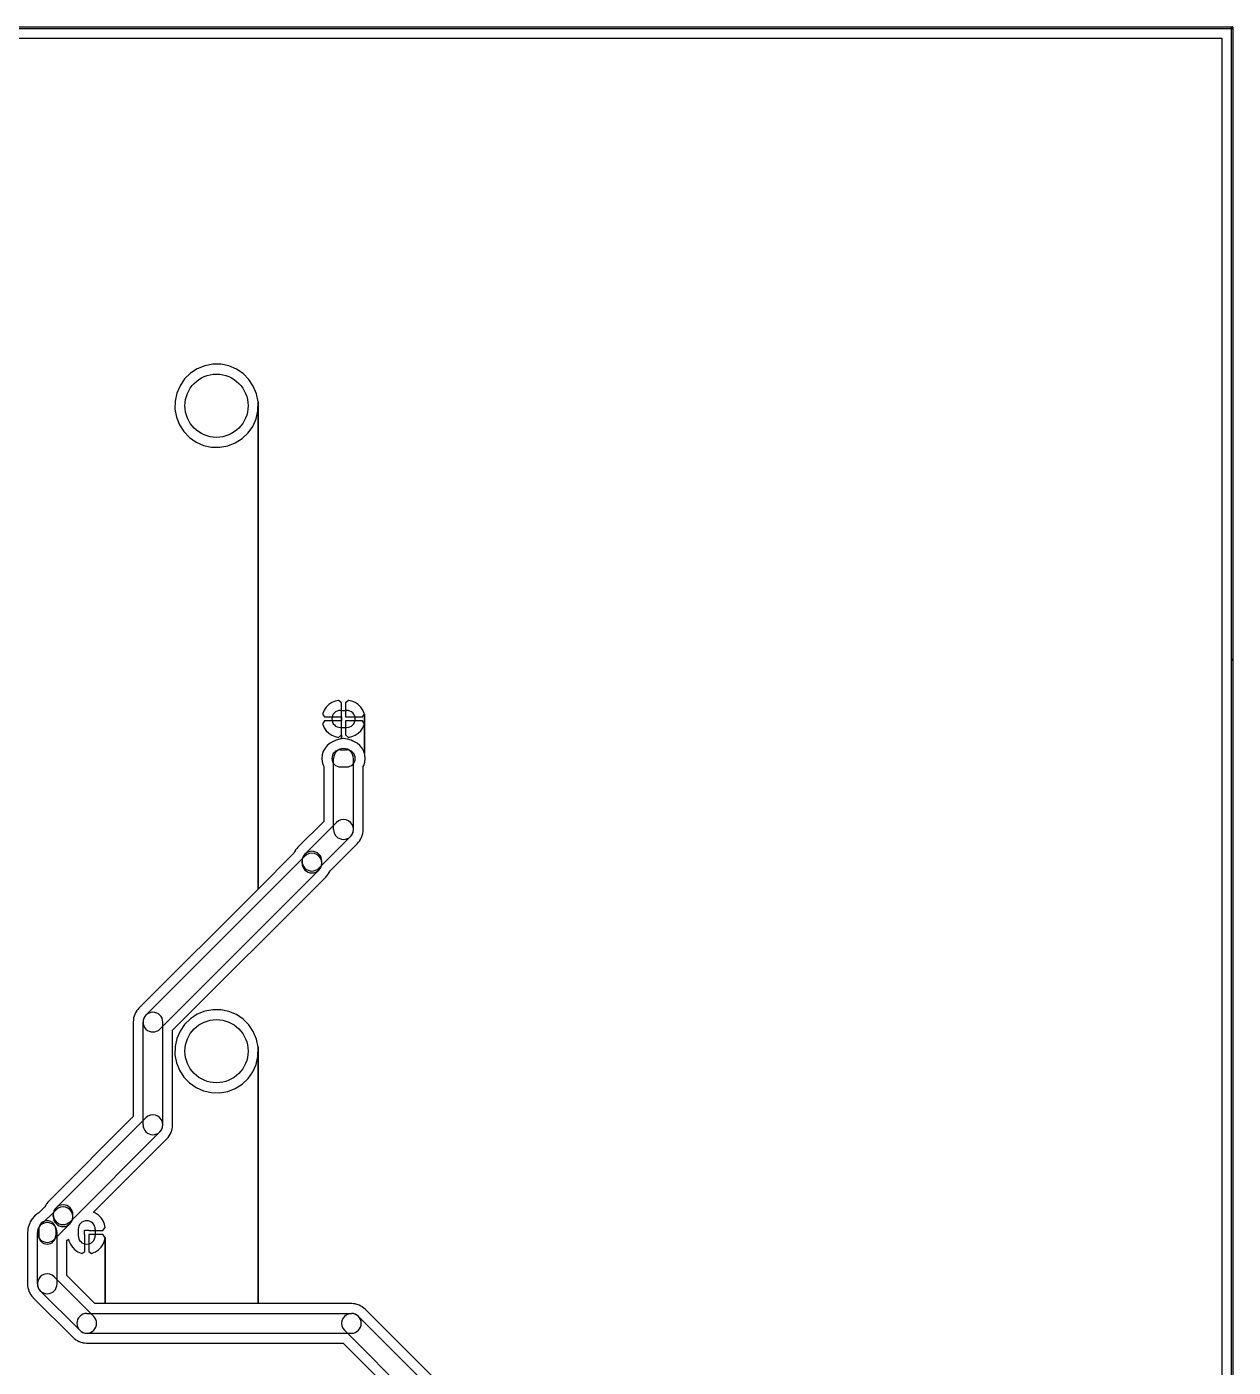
# Model space of a CAD drawing. Extents: x 10 to 213, y -213 to -15.
# Drawn here: x 135.8 to 213.4, y -101.4 to -15.2 of the extents above; entities that cross this region are included whole.
import ezdxf

# ---------------------------------------------------------------- set-up
doc = ezdxf.new("R2010")
doc.units = 0
doc.header["$MEASUREMENT"] = 0
doc.layers.add('BLACK', color=250, linetype='CONTINUOUS')

msp = doc.modelspace()

# ---------------------------------------------------------------- linework, layer by layer
at = {"layer": 'BLACK'}
for p, q in [((10.16, -15.19), (213.36, -15.19)), ((10.16, -15.29), (213.36, -15.29)), ((213.31, -213.36), (213.31, -15.24)), ((213.41, -213.36), (213.41, -15.24)), ((10.845, -15.925), (212.675, -15.925)), ((10.845, -15.925), (212.675, -15.925)), ((212.675, -15.925), (212.675, -212.675)), ((212.675, -15.925), (212.675, -212.675)), ((147.288, -36.9841), (146.803, -37.1801)), ((147.288, -36.9841), (146.803, -37.1801)), ((147.802, -36.8861), (147.288, -36.9841)), ((147.802, -36.8861), (147.288, -36.9841)), ((148.325, -36.8898), (147.802, -36.8861)), ((148.325, -36.8898), (147.802, -36.8861)), ((148.837, -36.9949), (148.325, -36.8898)), ((148.837, -36.9949), (148.325, -36.8898)), ((149.32, -37.1976), (148.837, -36.9949)), ((149.32, -37.1976), (148.837, -36.9949)), ((145.992, -37.8324), (145.697, -38.2639)), ((145.992, -37.8324), (145.697, -38.2639)), ((146.366, -37.4664), (145.992, -37.8324)), ((146.366, -37.4664), (145.992, -37.8324)), ((146.803, -37.1801), (146.366, -37.4664)), ((146.803, -37.1801), (146.366, -37.4664)), ((149.753, -37.4901), (149.32, -37.1976)), ((149.753, -37.4901), (149.32, -37.1976)), ((150.122, -37.8612), (149.753, -37.4901)), ((150.122, -37.8612), (149.753, -37.4901)), ((150.411, -38.2969), (150.122, -37.8612)), ((150.411, -38.2969), (150.122, -37.8612)), ((145.491, -38.7447), (145.382, -39.2563)), ((145.491, -38.7447), (145.382, -39.2563)), ((145.697, -38.2639), (145.491, -38.7447)), ((145.697, -38.2639), (145.491, -38.7447)), ((150.611, -38.7804), (150.411, -38.2969)), ((150.611, -38.7804), (150.411, -38.2969)), ((150.712, -39.2935), (150.611, -38.7804)), ((150.712, -39.2935), (150.611, -38.7804)), ((145.382, -39.2563), (145.374, -39.7792)), ((145.382, -39.2563), (145.374, -39.7792)), ((150.704, -39.8909), (150.712, -39.2935)), ((150.704, -39.8909), (150.712, -39.2935)), ((150.712, -70.6308), (150.712, -39.2935)), ((150.712, -39.2935), (150.712, -70.6308)), ((150.712, -70.6308), (150.712, -39.2935)), ((150.712, -39.2935), (150.712, -70.6308)), ((145.374, -39.7792), (145.469, -40.2937)), ((145.374, -39.7792), (145.469, -40.2937)), ((145.469, -40.2937), (145.661, -40.78)), ((145.469, -40.2937), (145.661, -40.78)), ((150.375, -40.8787), (150.588, -40.4009)), ((150.375, -40.8787), (150.588, -40.4009)), ((150.588, -40.4009), (150.704, -39.8909)), ((150.588, -40.4009), (150.704, -39.8909)), ((145.661, -40.78), (145.945, -41.2196)), ((145.661, -40.78), (145.945, -41.2196)), ((145.945, -41.2196), (146.308, -41.5959)), ((145.945, -41.2196), (146.308, -41.5959)), ((149.695, -41.6668), (150.074, -41.3061)), ((149.695, -41.6668), (150.074, -41.3061)), ((150.074, -41.3061), (150.375, -40.8787)), ((150.074, -41.3061), (150.375, -40.8787)), ((146.308, -41.5959), (146.738, -41.8943)), ((146.308, -41.5959), (146.738, -41.8943)), ((146.738, -41.8943), (147.217, -42.1037)), ((146.738, -41.8943), (147.217, -42.1037)), ((147.217, -42.1037), (147.728, -42.2161)), ((147.217, -42.1037), (147.728, -42.2161)), ((147.728, -42.2161), (148.251, -42.227)), ((147.728, -42.2161), (148.251, -42.227)), ((148.251, -42.227), (148.766, -42.1362)), ((148.251, -42.227), (148.766, -42.1362)), ((148.766, -42.1362), (149.253, -41.947)), ((148.766, -42.1362), (149.253, -41.947)), ((149.253, -41.947), (149.695, -41.6668)), ((149.253, -41.947), (149.695, -41.6668)), ((213.31, -55.8825), (213.31, -55.8775)), ((213.358, -55.83), (213.363, -55.83)), ((213.358, -55.93), (213.363, -55.93)), ((213.41, -55.8825), (213.41, -55.8775)), ((155.668, -58.549), (155.453, -58.6372)), ((155.668, -58.549), (155.453, -58.6372)), ((155.896, -58.5043), (155.668, -58.549)), ((155.896, -58.5043), (155.668, -58.549)), ((156.083, -58.6598), (155.896, -58.5043)), ((156.083, -58.6598), (155.896, -58.5043)), ((156.524, -58.5043), (156.337, -58.6598)), ((156.524, -58.5043), (156.337, -58.6598)), ((156.752, -58.549), (156.524, -58.5043)), ((156.752, -58.549), (156.524, -58.5043)), ((156.967, -58.6372), (156.752, -58.549)), ((156.967, -58.6372), (156.752, -58.549)), ((154.873, -59.3355), (154.866, -59.3803)), ((154.873, -59.3355), (154.866, -59.3803)), ((154.866, -59.3803), (154.992, -59.563)), ((154.866, -59.3803), (154.992, -59.563)), ((154.963, -59.1214), (154.873, -59.3355)), ((154.963, -59.1214), (154.873, -59.3355)), ((155.094, -58.9289), (154.963, -59.1214)), ((155.094, -58.9289), (154.963, -59.1214)), ((155.259, -58.7654), (155.094, -58.9289)), ((155.259, -58.7654), (155.094, -58.9289)), ((155.453, -58.6372), (155.259, -58.7654)), ((155.453, -58.6372), (155.259, -58.7654)), ((156.01, -59.14), (156.41, -59.14)), ((156.083, -59.563), (156.083, -58.6598)), ((156.083, -59.563), (156.083, -58.6598)), ((156.337, -58.6598), (156.337, -59.563)), ((156.337, -58.6598), (156.337, -59.563)), ((157.161, -58.7654), (156.967, -58.6372)), ((157.161, -58.7654), (156.967, -58.6372)), ((157.326, -58.9289), (157.161, -58.7654)), ((157.326, -58.9289), (157.161, -58.7654)), ((157.457, -59.1214), (157.326, -58.9289)), ((157.457, -59.1214), (157.326, -58.9289)), ((157.428, -59.563), (157.554, -59.3803)), ((157.428, -59.563), (157.554, -59.3803)), ((157.547, -59.3355), (157.457, -59.1214)), ((157.547, -59.3355), (157.457, -59.1214)), ((157.554, -59.3803), (157.547, -59.3355)), ((157.554, -59.3803), (157.547, -59.3355)), ((157.554, -59.9997), (157.554, -59.3803)), ((157.554, -59.3803), (157.554, -59.9997)), ((157.554, -59.9997), (157.554, -59.3803)), ((157.554, -59.3803), (157.554, -59.9997)), ((154.992, -59.817), (154.866, -59.9997)), ((154.992, -59.817), (154.866, -59.9997)), ((154.866, -59.9997), (154.873, -60.0445)), ((154.866, -59.9997), (154.873, -60.0445)), ((154.873, -60.0445), (154.963, -60.2586)), ((154.873, -60.0445), (154.963, -60.2586)), ((154.963, -60.2586), (155.094, -60.4511)), ((154.963, -60.2586), (155.094, -60.4511)), ((154.992, -59.563), (156.083, -59.563)), ((154.992, -59.563), (156.083, -59.563)), ((156.083, -59.817), (154.992, -59.817)), ((156.083, -59.817), (154.992, -59.817)), ((156.01, -60.24), (156.41, -60.24)), ((156.083, -59.817), (156.083, -59.563)), ((156.083, -59.563), (156.083, -59.817)), ((156.083, -59.817), (156.083, -59.563)), ((156.083, -59.563), (156.083, -59.817)), ((156.083, -60.7202), (156.083, -59.817)), ((156.083, -60.7202), (156.083, -59.817)), ((156.337, -59.563), (157.428, -59.563)), ((156.337, -59.563), (157.428, -59.563)), ((157.428, -59.817), (156.337, -59.817)), ((156.337, -59.817), (156.337, -60.7202)), ((157.428, -59.817), (156.337, -59.817)), ((156.337, -59.817), (156.337, -60.7202)), ((157.326, -60.4511), (157.457, -60.2586)), ((157.326, -60.4511), (157.457, -60.2586)), ((157.554, -59.9997), (157.428, -59.817)), ((157.554, -59.9997), (157.428, -59.817)), ((157.457, -60.2586), (157.547, -60.0445)), ((157.457, -60.2586), (157.547, -60.0445)), ((157.547, -60.0445), (157.554, -59.9997)), ((157.547, -60.0445), (157.554, -59.9997)), ((157.554, -61.9165), (157.554, -59.9997)), ((157.554, -59.9997), (157.554, -61.9165)), ((157.554, -61.9165), (157.554, -59.9997)), ((157.554, -59.9997), (157.554, -61.9165)), ((155.094, -60.4511), (155.259, -60.6146)), ((155.094, -60.4511), (155.259, -60.6146)), ((155.259, -60.6146), (155.453, -60.7428)), ((155.259, -60.6146), (155.453, -60.7428)), ((155.552, -61.1344), (155.348, -61.243)), ((155.552, -61.1344), (155.348, -61.243)), ((155.453, -60.7428), (155.668, -60.831)), ((155.453, -60.7428), (155.668, -60.831)), ((155.613, -61.116), (155.552, -61.1344)), ((155.613, -61.116), (155.552, -61.1344)), ((155.734, -61.0525), (155.613, -61.116)), ((155.734, -61.0525), (155.613, -61.116)), ((155.668, -60.831), (155.896, -60.8757)), ((155.668, -60.831), (155.896, -60.8757)), ((155.972, -60.9825), (155.734, -61.0525)), ((155.972, -60.9825), (155.734, -61.0525)), ((155.896, -60.8757), (156.083, -60.7202)), ((155.896, -60.8757), (156.083, -60.7202)), ((156.083, -60.9724), (155.972, -60.9825)), ((156.083, -60.9724), (155.972, -60.9825)), ((156.083, -60.9724), (156.083, -60.7202)), ((156.083, -60.7202), (156.083, -60.9724)), ((156.083, -60.9724), (156.083, -60.7202)), ((156.083, -60.7202), (156.083, -60.9724)), ((156.219, -60.96), (156.083, -60.9724)), ((156.219, -60.96), (156.083, -60.9724)), ((156.465, -60.9859), (156.219, -60.96)), ((156.465, -60.9859), (156.219, -60.96)), ((156.337, -60.7202), (156.524, -60.8757)), ((156.337, -60.7202), (156.524, -60.8757)), ((156.702, -61.0592), (156.465, -60.9859)), ((156.702, -61.0592), (156.465, -60.9859)), ((156.524, -60.8757), (156.752, -60.831)), ((156.524, -60.8757), (156.752, -60.831)), ((156.81, -61.1174), (156.702, -61.0592)), ((156.81, -61.1174), (156.702, -61.0592)), ((156.752, -60.831), (156.967, -60.7428)), ((156.752, -60.831), (156.967, -60.7428)), ((156.884, -61.1408), (156.81, -61.1174)), ((156.884, -61.1408), (156.81, -61.1174)), ((157.086, -61.2522), (156.884, -61.1408)), ((157.086, -61.2522), (156.884, -61.1408)), ((156.967, -60.7428), (157.161, -60.6146)), ((156.967, -60.7428), (157.161, -60.6146)), ((157.161, -60.6146), (157.326, -60.4511)), ((157.161, -60.6146), (157.326, -60.4511)), ((154.843, -61.9917), (154.818, -62.2217)), ((154.843, -61.9917), (154.818, -62.2217)), ((154.911, -61.7708), (154.843, -61.9917)), ((154.911, -61.7708), (154.843, -61.9917)), ((155.021, -61.5674), (154.911, -61.7708)), ((155.021, -61.5674), (154.911, -61.7708)), ((155.168, -61.3892), (155.021, -61.5674)), ((155.168, -61.3892), (155.021, -61.5674)), ((155.348, -61.243), (155.168, -61.3892)), ((155.348, -61.243), (155.168, -61.3892)), ((156.01, -61.68), (156.41, -61.68)), ((157.263, -61.4009), (157.086, -61.2522)), ((157.263, -61.4009), (157.086, -61.2522)), ((157.408, -61.5811), (157.263, -61.4009)), ((157.408, -61.5811), (157.263, -61.4009)), ((157.515, -61.7861), (157.408, -61.5811)), ((157.515, -61.7861), (157.408, -61.5811)), ((157.554, -61.9165), (157.515, -61.7861)), ((157.554, -61.9165), (157.515, -61.7861)), ((157.581, -62.008), (157.554, -61.9165)), ((157.581, -62.008), (157.554, -61.9165)), ((157.602, -62.2383), (157.581, -62.008)), ((157.602, -62.2383), (157.581, -62.008)), ((154.818, -62.2217), (154.839, -62.452)), ((154.818, -62.2217), (154.839, -62.452)), ((154.839, -62.452), (154.905, -62.6739)), ((154.839, -62.452), (154.905, -62.6739)), ((154.905, -62.6739), (154.94, -62.7416)), ((154.905, -62.6739), (154.94, -62.7416)), ((154.94, -62.7416), (154.94, -66.2759)), ((154.94, -62.7416), (154.94, -66.2759)), ((155.575, -66.802), (155.575, -62.23)), ((156.01, -62.78), (156.41, -62.78)), ((156.845, -66.802), (156.845, -62.23)), ((157.48, -62.743), (157.509, -62.6892)), ((157.48, -62.743), (157.509, -62.6892)), ((157.48, -66.802), (157.48, -62.743)), ((157.48, -66.802), (157.48, -62.743)), ((157.509, -62.6892), (157.577, -62.4683)), ((157.509, -62.6892), (157.577, -62.4683)), ((157.577, -62.4683), (157.602, -62.2383)), ((157.577, -62.4683), (157.602, -62.2383)), ((154.94, -66.2759), (153.28, -67.936)), ((154.94, -66.2759), (153.28, -67.936)), ((153.729, -68.385), (155.761, -66.353)), ((157.382, -67.2901), (157.417, -67.1779)), ((157.382, -67.2901), (157.417, -67.1779)), ((157.417, -67.1779), (157.452, -67.066)), ((157.417, -67.1779), (157.452, -67.066)), ((157.452, -67.066), (157.453, -67.0594)), ((157.452, -67.066), (157.453, -67.0594)), ((157.453, -67.0594), (157.455, -67.053)), ((157.453, -67.0594), (157.455, -67.053)), ((157.455, -67.053), (157.467, -66.9363)), ((157.455, -67.053), (157.467, -66.9363)), ((157.467, -66.9363), (157.48, -66.8197)), ((157.467, -66.9363), (157.48, -66.8197)), ((157.48, -66.8062), (157.48, -66.802)), ((157.48, -66.8062), (157.48, -66.802)), ((157.48, -66.8064), (157.48, -66.8062)), ((157.48, -66.8064), (157.48, -66.8062)), ((157.48, -66.8067), (157.48, -66.8064)), ((157.48, -66.8067), (157.48, -66.8064)), ((157.48, -66.8197), (157.48, -66.8067)), ((157.48, -66.8197), (157.48, -66.8067)), ((153.205, -68.0267), (153.13, -68.1165)), ((153.205, -68.0267), (153.13, -68.1165)), ((153.28, -67.936), (153.205, -68.0267)), ((153.28, -67.936), (153.205, -68.0267)), ((154.627, -69.283), (156.659, -67.251)), ((155.344, -69.4645), (157.108, -67.7)), ((155.344, -69.4645), (157.108, -67.7)), ((157.108, -67.7), (157.183, -67.6094)), ((157.108, -67.7), (157.183, -67.6094)), ((157.183, -67.6094), (157.258, -67.5195)), ((157.183, -67.6094), (157.258, -67.5195)), ((157.258, -67.5195), (157.261, -67.5137)), ((157.258, -67.5195), (157.261, -67.5137)), ((157.261, -67.5137), (157.265, -67.5085)), ((157.261, -67.5137), (157.265, -67.5085)), ((157.265, -67.5085), (157.321, -67.4051)), ((157.265, -67.5085), (157.321, -67.4051)), ((157.321, -67.4051), (157.377, -67.3023)), ((157.321, -67.4051), (157.377, -67.3023)), ((157.377, -67.3023), (157.379, -67.2959)), ((157.377, -67.3023), (157.379, -67.2959)), ((157.379, -67.2959), (157.382, -67.2901)), ((157.379, -67.2959), (157.382, -67.2901)), ((143.505, -78.7355), (153.729, -68.512)), ((153.012, -68.3305), (150.712, -70.6308)), ((153.012, -68.3305), (150.712, -70.6308)), ((153.067, -68.2309), (153.012, -68.3305)), ((153.067, -68.2309), (153.012, -68.3305)), ((153.123, -68.1275), (153.067, -68.2309)), ((153.123, -68.1275), (153.067, -68.2309)), ((153.127, -68.1223), (153.123, -68.1275)), ((153.127, -68.1223), (153.123, -68.1275)), ((153.13, -68.1165), (153.127, -68.1223)), ((153.13, -68.1165), (153.127, -68.1223)), ((153.543, -68.961), (153.543, -68.834)), ((154.813, -68.961), (154.813, -68.834)), ((144.404, -79.6335), (154.627, -69.41)), ((155.076, -69.859), (155.15, -69.7684)), ((155.076, -69.859), (155.15, -69.7684)), ((155.15, -69.7684), (155.226, -69.6785)), ((155.15, -69.7684), (155.226, -69.6785)), ((155.226, -69.6785), (155.229, -69.6727)), ((155.226, -69.6785), (155.229, -69.6727)), ((155.229, -69.6727), (155.233, -69.6675)), ((155.229, -69.6727), (155.233, -69.6675)), ((155.233, -69.6675), (155.289, -69.5642)), ((155.233, -69.6675), (155.289, -69.5642)), ((155.289, -69.5642), (155.344, -69.4645)), ((155.289, -69.5642), (155.344, -69.4645)), ((150.712, -70.6308), (143.056, -78.2865)), ((150.712, -70.6308), (143.056, -78.2865)), ((145.225, -79.7106), (155.076, -69.859)), ((145.225, -79.7106), (155.076, -69.859)), ((142.982, -78.3772), (142.907, -78.467)), ((142.982, -78.3772), (142.907, -78.467)), ((143.056, -78.2865), (142.982, -78.3772)), ((143.056, -78.2865), (142.982, -78.3772)), ((147.802, -78.3861), (147.288, -78.4841)), ((147.802, -78.3861), (147.288, -78.4841)), ((148.325, -78.3898), (147.802, -78.3861)), ((148.325, -78.3898), (147.802, -78.3861)), ((148.837, -78.4949), (148.325, -78.3898)), ((148.837, -78.4949), (148.325, -78.3898)), ((142.698, -79.0502), (142.685, -79.1668)), ((142.698, -79.0502), (142.685, -79.1668)), ((142.685, -79.1668), (142.685, -79.1798)), ((142.685, -79.1668), (142.685, -79.1798)), ((142.685, -79.1798), (142.685, -79.1801)), ((142.685, -79.1798), (142.685, -79.1801)), ((142.685, -79.1801), (142.685, -79.1803)), ((142.685, -79.1801), (142.685, -79.1803)), ((142.685, -79.1803), (142.685, -79.1845)), ((142.685, -79.1803), (142.685, -79.1845)), ((142.685, -79.1845), (142.685, -85.2624)), ((142.685, -79.1845), (142.685, -85.2624)), ((142.71, -78.9335), (142.698, -79.0502)), ((142.71, -78.9335), (142.698, -79.0502)), ((142.712, -78.9271), (142.71, -78.9335)), ((142.712, -78.9271), (142.71, -78.9335)), ((142.748, -78.8086), (142.712, -78.9205)), ((142.748, -78.8086), (142.712, -78.9205)), ((142.712, -78.9205), (142.712, -78.9271)), ((142.712, -78.9205), (142.712, -78.9271)), ((142.782, -78.6964), (142.748, -78.8086)), ((142.782, -78.6964), (142.748, -78.8086)), ((142.785, -78.6906), (142.782, -78.6964)), ((142.785, -78.6906), (142.782, -78.6964)), ((142.787, -78.6842), (142.785, -78.6906)), ((142.787, -78.6842), (142.785, -78.6906)), ((142.844, -78.5814), (142.787, -78.6842)), ((142.844, -78.5814), (142.787, -78.6842)), ((142.899, -78.478), (142.844, -78.5814)), ((142.899, -78.478), (142.844, -78.5814)), ((142.903, -78.4728), (142.899, -78.478)), ((142.903, -78.4728), (142.899, -78.478)), ((142.907, -78.467), (142.903, -78.4728)), ((142.907, -78.467), (142.903, -78.4728)), ((143.32, -85.7885), (143.32, -79.1845)), ((144.59, -85.7885), (144.59, -79.1845)), ((146.366, -78.9664), (145.992, -79.3324)), ((146.366, -78.9664), (145.992, -79.3324)), ((146.803, -78.6801), (146.366, -78.9664)), ((146.803, -78.6801), (146.366, -78.9664)), ((147.288, -78.4841), (146.803, -78.6801)), ((147.288, -78.4841), (146.803, -78.6801)), ((149.32, -78.6976), (148.837, -78.4949)), ((149.32, -78.6976), (148.837, -78.4949)), ((149.753, -78.9901), (149.32, -78.6976)), ((149.753, -78.9901), (149.32, -78.6976)), ((150.122, -79.3612), (149.753, -78.9901)), ((150.122, -79.3612), (149.753, -78.9901)), ((145.225, -85.7885), (145.225, -79.7106)), ((145.225, -85.7885), (145.225, -79.7106)), ((145.697, -79.7639), (145.491, -80.2447)), ((145.697, -79.7639), (145.491, -80.2447)), ((145.992, -79.3324), (145.697, -79.7639)), ((145.992, -79.3324), (145.697, -79.7639)), ((150.411, -79.7969), (150.122, -79.3612)), ((150.411, -79.7969), (150.122, -79.3612)), ((150.611, -80.2804), (150.411, -79.7969)), ((150.611, -80.2804), (150.411, -79.7969)), ((145.382, -80.7563), (145.374, -81.2792)), ((145.382, -80.7563), (145.374, -81.2792)), ((145.491, -80.2447), (145.382, -80.7563)), ((145.491, -80.2447), (145.382, -80.7563)), ((150.712, -80.7935), (150.611, -80.2804)), ((150.712, -80.7935), (150.611, -80.2804)), ((150.704, -81.3909), (150.712, -80.7935)), ((150.704, -81.3909), (150.712, -80.7935)), ((150.712, -97.282), (150.712, -80.7935)), ((150.712, -80.7935), (150.712, -97.282)), ((150.712, -97.282), (150.712, -80.7935)), ((150.712, -80.7935), (150.712, -97.282)), ((145.374, -81.2792), (145.469, -81.7937)), ((145.374, -81.2792), (145.469, -81.7937)), ((145.469, -81.7937), (145.661, -82.28)), ((145.469, -81.7937), (145.661, -82.28)), ((150.588, -81.9009), (150.704, -81.3909)), ((150.588, -81.9009), (150.704, -81.3909)), ((145.661, -82.28), (145.945, -82.7196)), ((145.661, -82.28), (145.945, -82.7196)), ((145.945, -82.7196), (146.308, -83.0959)), ((145.945, -82.7196), (146.308, -83.0959)), ((150.074, -82.8061), (150.375, -82.3787)), ((150.074, -82.8061), (150.375, -82.3787)), ((150.375, -82.3787), (150.588, -81.9009)), ((150.375, -82.3787), (150.588, -81.9009)), ((146.308, -83.0959), (146.738, -83.3943)), ((146.308, -83.0959), (146.738, -83.3943)), ((146.738, -83.3943), (147.217, -83.6037)), ((146.738, -83.3943), (147.217, -83.6037)), ((148.766, -83.6362), (149.253, -83.447)), ((148.766, -83.6362), (149.253, -83.447)), ((149.253, -83.447), (149.695, -83.1668)), ((149.253, -83.447), (149.695, -83.1668)), ((149.695, -83.1668), (150.074, -82.8061)), ((149.695, -83.1668), (150.074, -82.8061)), ((147.217, -83.6037), (147.728, -83.7161)), ((147.217, -83.6037), (147.728, -83.7161)), ((147.728, -83.7161), (148.251, -83.727)), ((147.728, -83.7161), (148.251, -83.727)), ((148.251, -83.727), (148.766, -83.6362)), ((148.251, -83.727), (148.766, -83.6362)), ((142.685, -85.2624), (137.278, -90.669)), ((142.685, -85.2624), (137.278, -90.669)), ((137.727, -91.118), (143.505, -85.3395)), ((145.127, -86.2766), (145.161, -86.1644)), ((145.127, -86.2766), (145.161, -86.1644)), ((145.161, -86.1644), (145.197, -86.0525)), ((145.161, -86.1644), (145.197, -86.0525)), ((145.197, -86.0459), (145.199, -86.0395)), ((145.197, -86.0459), (145.199, -86.0395)), ((145.197, -86.0525), (145.197, -86.0459)), ((145.197, -86.0525), (145.197, -86.0459)), ((145.199, -86.0395), (145.211, -85.9228)), ((145.199, -86.0395), (145.211, -85.9228)), ((145.211, -85.9228), (145.224, -85.8062)), ((145.211, -85.9228), (145.224, -85.8062)), ((145.224, -85.7927), (145.225, -85.7885)), ((145.224, -85.7927), (145.225, -85.7885)), ((145.224, -85.7929), (145.224, -85.7927)), ((145.224, -85.7929), (145.224, -85.7927)), ((145.224, -85.7932), (145.224, -85.7929)), ((145.224, -85.7932), (145.224, -85.7929)), ((145.224, -85.8062), (145.224, -85.7932)), ((145.224, -85.8062), (145.224, -85.7932)), ((138.625, -92.016), (144.404, -86.2375)), ((140.133, -91.406), (144.853, -86.6865)), ((140.133, -91.406), (144.853, -86.6865)), ((144.853, -86.6865), (144.927, -86.5958)), ((144.853, -86.6865), (144.927, -86.5958)), ((144.927, -86.5958), (145.002, -86.506)), ((144.927, -86.5958), (145.002, -86.506)), ((145.002, -86.506), (145.006, -86.5002)), ((145.002, -86.506), (145.006, -86.5002)), ((145.006, -86.5002), (145.01, -86.495)), ((145.006, -86.5002), (145.01, -86.495)), ((145.01, -86.495), (145.065, -86.3917)), ((145.01, -86.495), (145.065, -86.3917)), ((145.065, -86.3917), (145.122, -86.2888)), ((145.065, -86.3917), (145.122, -86.2888)), ((145.122, -86.2888), (145.124, -86.2824)), ((145.122, -86.2888), (145.124, -86.2824)), ((145.124, -86.2824), (145.127, -86.2766)), ((145.124, -86.2824), (145.127, -86.2766)), ((137.01, -91.0635), (136.618, -91.4558)), ((137.01, -91.0635), (136.618, -91.4558)), ((136.711, -92.261), (137.727, -91.245)), ((137.065, -90.9639), (137.01, -91.0635)), ((137.065, -90.9639), (137.01, -91.0635)), ((137.121, -90.8605), (137.065, -90.9639)), ((137.121, -90.8605), (137.065, -90.9639)), ((137.125, -90.8553), (137.121, -90.8605)), ((137.125, -90.8553), (137.121, -90.8605)), ((137.128, -90.8495), (137.125, -90.8553)), ((137.128, -90.8495), (137.125, -90.8553)), ((137.203, -90.7597), (137.128, -90.8495)), ((137.203, -90.7597), (137.128, -90.8495)), ((137.278, -90.669), (137.203, -90.7597)), ((137.278, -90.669), (137.203, -90.7597)), ((135.993, -92.2097), (135.991, -92.2161)), ((135.993, -92.2097), (135.991, -92.2161)), ((136.047, -92.11), (135.993, -92.2097)), ((136.047, -92.11), (135.993, -92.2097)), ((136.071, -92.0365), (136.047, -92.11)), ((136.071, -92.0365), (136.047, -92.11)), ((136.182, -91.8338), (136.071, -92.0365)), ((136.182, -91.8338), (136.071, -92.0365)), ((136.331, -91.6566), (136.182, -91.8338)), ((136.331, -91.6566), (136.182, -91.8338)), ((136.511, -91.5117), (136.331, -91.6566)), ((136.511, -91.5117), (136.331, -91.6566)), ((136.618, -91.4558), (136.511, -91.5117)), ((136.618, -91.4558), (136.511, -91.5117)), ((137.541, -91.694), (137.541, -91.567)), ((137.609, -93.159), (138.625, -92.143)), ((138.811, -91.694), (138.811, -91.567)), ((140.269, -91.4633), (140.133, -91.406)), ((140.269, -91.4633), (140.133, -91.406)), ((140.461, -91.5937), (140.269, -91.4633)), ((140.461, -91.5937), (140.269, -91.4633)), ((140.625, -91.759), (140.461, -91.5937)), ((140.625, -91.759), (140.461, -91.5937)), ((140.753, -91.9529), (140.625, -91.759)), ((140.753, -91.9529), (140.625, -91.759)), ((140.841, -92.168), (140.753, -91.9529)), ((140.841, -92.168), (140.753, -91.9529)), ((140.886, -92.3961), (140.841, -92.168)), ((140.886, -92.3961), (140.841, -92.168)), ((135.903, -92.5757), (135.89, -92.6923)), ((135.903, -92.5757), (135.89, -92.6923)), ((135.89, -92.6923), (135.89, -92.7053)), ((135.89, -92.6923), (135.89, -92.7053)), ((135.89, -92.7053), (135.89, -92.7056)), ((135.89, -92.7053), (135.89, -92.7056)), ((135.89, -92.7056), (135.89, -92.7058)), ((135.89, -92.7056), (135.89, -92.7058)), ((135.89, -92.7058), (135.89, -92.71)), ((135.89, -92.7058), (135.89, -92.71)), ((135.89, -92.71), (135.89, -96.012)), ((135.89, -92.71), (135.89, -96.012)), ((135.915, -92.459), (135.903, -92.5757)), ((135.915, -92.459), (135.903, -92.5757)), ((135.917, -92.4526), (135.915, -92.459)), ((135.917, -92.4526), (135.915, -92.459)), ((135.918, -92.446), (135.917, -92.4526)), ((135.918, -92.446), (135.917, -92.4526)), ((135.953, -92.3341), (135.918, -92.446)), ((135.953, -92.3341), (135.918, -92.446)), ((135.988, -92.2219), (135.953, -92.3341)), ((135.988, -92.2219), (135.953, -92.3341)), ((135.991, -92.2161), (135.988, -92.2219)), ((135.991, -92.2161), (135.988, -92.2219)), ((136.525, -96.012), (136.525, -92.71)), ((136.61, -92.51), (136.61, -92.91)), ((137.71, -92.51), (137.71, -92.91)), ((137.795, -96.012), (137.795, -92.71)), ((139.15, -92.51), (139.15, -92.91)), ((139.553, -92.837), (139.553, -92.583)), ((139.553, -92.583), (139.573, -92.583)), ((139.553, -92.837), (139.553, -92.583)), ((139.553, -92.583), (139.573, -92.583)), ((139.573, -92.837), (139.553, -92.837)), ((139.573, -92.837), (139.553, -92.837)), ((139.573, -92.583), (139.573, -92.563)), ((139.573, -92.563), (139.827, -92.563)), ((139.573, -92.583), (139.573, -92.563)), ((139.573, -92.563), (139.827, -92.563)), ((139.573, -93.9284), (139.573, -92.837)), ((139.573, -93.9284), (139.573, -92.837)), ((139.827, -92.563), (139.827, -92.583)), ((139.827, -92.563), (139.827, -92.583)), ((139.827, -92.583), (140.73, -92.583)), ((139.827, -92.583), (140.73, -92.583)), ((140.73, -92.837), (139.827, -92.837)), ((139.827, -92.837), (139.827, -93.9284)), ((140.73, -92.837), (139.827, -92.837)), ((139.827, -92.837), (139.827, -93.9284)), ((140.25, -92.51), (140.25, -92.91)), ((140.73, -92.583), (140.886, -92.3961)), ((140.73, -92.583), (140.886, -92.3961)), ((140.886, -93.0239), (140.73, -92.837)), ((140.886, -93.0239), (140.73, -92.837)), ((140.841, -93.252), (140.886, -93.0239)), ((140.841, -93.252), (140.886, -93.0239)), ((140.886, -97.282), (140.886, -93.0239)), ((140.886, -93.0239), (140.886, -97.282)), ((140.886, -97.282), (140.886, -93.0239)), ((140.886, -93.0239), (140.886, -97.282)), ((138.43, -93.2361), (138.535, -93.1308)), ((138.43, -93.2361), (138.535, -93.1308)), ((138.43, -95.4859), (138.43, -93.2361)), ((138.43, -95.4859), (138.43, -93.2361)), ((138.535, -93.1308), (138.559, -93.252)), ((138.535, -93.1308), (138.559, -93.252)), ((138.559, -93.252), (138.647, -93.4671)), ((138.559, -93.252), (138.647, -93.4671)), ((138.647, -93.4671), (138.775, -93.661)), ((138.647, -93.4671), (138.775, -93.661)), ((138.775, -93.661), (138.939, -93.8263)), ((138.775, -93.661), (138.939, -93.8263)), ((138.939, -93.8263), (139.131, -93.9567)), ((138.939, -93.8263), (139.131, -93.9567)), ((139.39, -94.0538), (139.573, -93.9284)), ((139.39, -94.0538), (139.573, -93.9284)), ((139.827, -93.9284), (140.01, -94.0538)), ((139.827, -93.9284), (140.01, -94.0538)), ((140.269, -93.9567), (140.461, -93.8263)), ((140.269, -93.9567), (140.461, -93.8263)), ((140.461, -93.8263), (140.625, -93.661)), ((140.461, -93.8263), (140.625, -93.661)), ((140.625, -93.661), (140.753, -93.4671)), ((140.625, -93.661), (140.753, -93.4671)), ((140.753, -93.4671), (140.841, -93.252)), ((140.753, -93.4671), (140.841, -93.252)), ((139.131, -93.9567), (139.346, -94.0472)), ((139.131, -93.9567), (139.346, -94.0472)), ((139.346, -94.0472), (139.39, -94.0538)), ((139.346, -94.0472), (139.39, -94.0538)), ((140.01, -94.0538), (140.054, -94.0472)), ((140.01, -94.0538), (140.054, -94.0472)), ((140.054, -94.0472), (140.269, -93.9567)), ((140.054, -94.0472), (140.269, -93.9567)), ((140.149, -98.103), (137.609, -95.563)), ((140.226, -97.282), (138.43, -95.4859)), ((140.226, -97.282), (138.43, -95.4859)), ((135.89, -96.012), (135.901, -96.1288)), ((135.89, -96.012), (135.901, -96.1288)), ((135.901, -96.1288), (135.912, -96.2456)), ((135.901, -96.1288), (135.912, -96.2456)), ((135.912, -96.2456), (135.914, -96.252)), ((135.912, -96.2456), (135.914, -96.252)), ((135.914, -96.252), (135.914, -96.2587)), ((135.914, -96.252), (135.914, -96.2587)), ((135.914, -96.2587), (135.948, -96.371)), ((135.914, -96.2587), (135.948, -96.371)), ((135.948, -96.371), (135.981, -96.4836)), ((135.948, -96.371), (135.981, -96.4836)), ((135.981, -96.4836), (135.984, -96.4896)), ((135.981, -96.4836), (135.984, -96.4896)), ((135.984, -96.4896), (135.986, -96.496)), ((135.984, -96.4896), (135.986, -96.496)), ((135.986, -96.496), (136.041, -96.5995)), ((135.986, -96.496), (136.041, -96.5995)), ((139.251, -99.001), (136.711, -96.461)), ((136.041, -96.5995), (136.095, -96.7037)), ((136.041, -96.5995), (136.095, -96.7037)), ((136.095, -96.7037), (136.099, -96.7089)), ((136.095, -96.7037), (136.099, -96.7089)), ((136.099, -96.7089), (136.102, -96.7148)), ((136.099, -96.7089), (136.102, -96.7148)), ((136.102, -96.7148), (136.176, -96.8057)), ((136.102, -96.7148), (136.176, -96.8057)), ((136.176, -96.8057), (136.25, -96.8974)), ((136.176, -96.8057), (136.25, -96.8974)), ((136.25, -96.8974), (136.259, -96.9067)), ((136.25, -96.8974), (136.259, -96.9067)), ((136.259, -96.9067), (136.259, -96.9069)), ((136.259, -96.9067), (136.259, -96.9069)), ((136.259, -96.9069), (136.259, -96.907)), ((136.259, -96.9069), (136.259, -96.907)), ((136.259, -96.907), (136.262, -96.91)), ((136.259, -96.907), (136.262, -96.91)), ((136.262, -96.91), (138.802, -99.45)), ((136.262, -96.91), (138.802, -99.45)), ((140.886, -97.282), (140.226, -97.282)), ((140.886, -97.282), (140.226, -97.282)), ((150.712, -97.282), (140.886, -97.282)), ((150.712, -97.282), (140.886, -97.282)), ((156.718, -97.282), (150.712, -97.282)), ((156.718, -97.282), (150.712, -97.282)), ((156.722, -97.282), (156.718, -97.282)), ((156.722, -97.282), (156.718, -97.282)), ((156.723, -97.282), (156.722, -97.282)), ((156.722, -97.282), (156.722, -97.282)), ((156.723, -97.282), (156.722, -97.282)), ((156.722, -97.282), (156.722, -97.282)), ((156.736, -97.2821), (156.723, -97.282)), ((156.736, -97.2821), (156.723, -97.282)), ((156.852, -97.2952), (156.736, -97.2821)), ((156.852, -97.2952), (156.736, -97.2821)), ((156.969, -97.3071), (156.852, -97.2952)), ((156.969, -97.3071), (156.852, -97.2952)), ((156.975, -97.309), (156.969, -97.3071)), ((156.975, -97.309), (156.969, -97.3071)), ((156.982, -97.3098), (156.975, -97.309)), ((156.982, -97.3098), (156.975, -97.309)), ((157.094, -97.3452), (156.982, -97.3098)), ((157.094, -97.3452), (156.982, -97.3098)), ((157.206, -97.3795), (157.094, -97.3452)), ((157.206, -97.3795), (157.094, -97.3452)), ((157.212, -97.3827), (157.206, -97.3795)), ((157.212, -97.3827), (157.206, -97.3795)), ((157.218, -97.3847), (157.212, -97.3827)), ((157.218, -97.3847), (157.212, -97.3827)), ((157.321, -97.4412), (157.218, -97.3847)), ((157.321, -97.4412), (157.218, -97.3847)), ((139.7, -97.917), (156.718, -97.917)), ((163.263, -104.199), (157.167, -98.103)), ((157.424, -97.4966), (157.321, -97.4412)), ((157.424, -97.4966), (157.321, -97.4412)), ((157.43, -97.5009), (157.424, -97.4966)), ((157.43, -97.5009), (157.424, -97.4966)), ((157.436, -97.5041), (157.43, -97.5009)), ((157.436, -97.5041), (157.43, -97.5009)), ((157.525, -97.5795), (157.436, -97.5041)), ((157.525, -97.5795), (157.436, -97.5041)), ((157.616, -97.654), (157.525, -97.5795)), ((157.616, -97.654), (157.525, -97.5795)), ((163.712, -103.75), (157.616, -97.654)), ((163.712, -103.75), (157.616, -97.654)), ((162.365, -105.097), (156.269, -99.001)), ((138.802, -99.45), (138.893, -99.5245)), ((138.802, -99.45), (138.893, -99.5245)), ((138.893, -99.5245), (138.982, -99.5999)), ((138.893, -99.5245), (138.982, -99.5999)), ((138.982, -99.5999), (138.988, -99.6031)), ((138.982, -99.5999), (138.988, -99.6031)), ((138.988, -99.6031), (138.994, -99.6074)), ((138.988, -99.6031), (138.994, -99.6074)), ((138.994, -99.6074), (139.097, -99.6628)), ((138.994, -99.6074), (139.097, -99.6628)), ((139.097, -99.6628), (139.2, -99.7193)), ((139.097, -99.6628), (139.2, -99.7193)), ((139.2, -99.7193), (139.206, -99.7213)), ((139.2, -99.7193), (139.206, -99.7213)), ((139.206, -99.7213), (139.212, -99.7245)), ((139.206, -99.7213), (139.212, -99.7245)), ((139.212, -99.7245), (139.324, -99.7588)), ((139.212, -99.7245), (139.324, -99.7588)), ((139.324, -99.7588), (139.436, -99.7942)), ((139.324, -99.7588), (139.436, -99.7942)), ((139.436, -99.7942), (139.443, -99.795)), ((139.436, -99.7942), (139.443, -99.795)), ((139.443, -99.795), (139.449, -99.7969)), ((139.443, -99.795), (139.449, -99.7969)), ((139.449, -99.7969), (139.566, -99.8088)), ((139.449, -99.7969), (139.566, -99.8088)), ((139.566, -99.8088), (139.682, -99.8219)), ((139.566, -99.8088), (139.682, -99.8219)), ((139.682, -99.8219), (139.695, -99.822)), ((139.682, -99.8219), (139.695, -99.822)), ((139.695, -99.822), (139.696, -99.822)), ((139.695, -99.822), (139.696, -99.822)), ((139.696, -99.822), (139.696, -99.822)), ((139.696, -99.822), (139.7, -99.822)), ((139.696, -99.822), (139.696, -99.822)), ((139.696, -99.822), (139.7, -99.822)), ((139.7, -99.187), (156.718, -99.187)), ((139.7, -99.822), (156.192, -99.822)), ((139.7, -99.822), (156.192, -99.822)), ((156.192, -99.822), (161.544, -105.174)), ((156.192, -99.822), (161.544, -105.174))]:
    msp.add_line(p, q, dxfattribs=at)
for centre, radius in [((148.045, -39.555), 2.032), ((213.36, -55.88), 0.00167), ((148.045, -81.055), 2.032)]:
    msp.add_circle(centre, radius, dxfattribs=at)
for centre, radius, start, end in [((213.36, -15.24), 0.05, 360, 540), ((213.36, -15.24), 0.05, 270, 450), ((213.358, -55.88), 0.05, 90, 270), ((213.36, -55.8775), 0.05, 360, 540), ((213.36, -55.8825), 0.05, 180, 360), ((213.363, -55.88), 0.05, 270, 450), ((156.01, -59.69), 0.55, 90, 270), ((156.41, -59.69), 0.55, 270, 450), ((156.01, -62.23), 0.55, 90, 270), ((156.21, -62.23), 0.635, 360, 540), ((156.41, -62.23), 0.55, 270, 450), ((156.21, -66.802), 0.635, 315, 495), ((156.21, -66.802), 0.635, 180, 360), ((154.178, -68.834), 0.635, 360, 540), ((154.178, -68.834), 0.635, 135, 315), ((154.178, -68.961), 0.635, 315, 495), ((154.178, -68.961), 0.635, 180, 360), ((143.955, -79.1845), 0.635, 360, 540), ((143.955, -79.1845), 0.635, 135, 315), ((143.955, -85.7885), 0.635, 315, 495), ((143.955, -85.7885), 0.635, 180, 360), ((138.176, -91.567), 0.635, 360, 540), ((138.176, -91.567), 0.635, 135, 315), ((138.176, -91.694), 0.635, 315, 495), ((137.16, -92.71), 0.635, 360, 540), ((137.16, -92.51), 0.55, 0, 180), ((138.176, -91.694), 0.635, 180, 360), ((139.7, -92.51), 0.55, 0, 180), ((137.16, -92.71), 0.635, 135, 315), ((137.16, -92.91), 0.55, 180, 360), ((139.7, -92.91), 0.55, 180, 360), ((137.16, -96.012), 0.635, 405, 585), ((137.16, -96.012), 0.635, 180, 360), ((139.7, -98.552), 0.635, 90, 270), ((139.7, -98.552), 0.635, 225, 405), ((156.718, -98.552), 0.635, 405, 585), ((156.718, -98.552), 0.635, 270, 450)]:
    msp.add_arc(centre, radius, start, end, dxfattribs=at)

doc.saveas('drawing.dxf')
